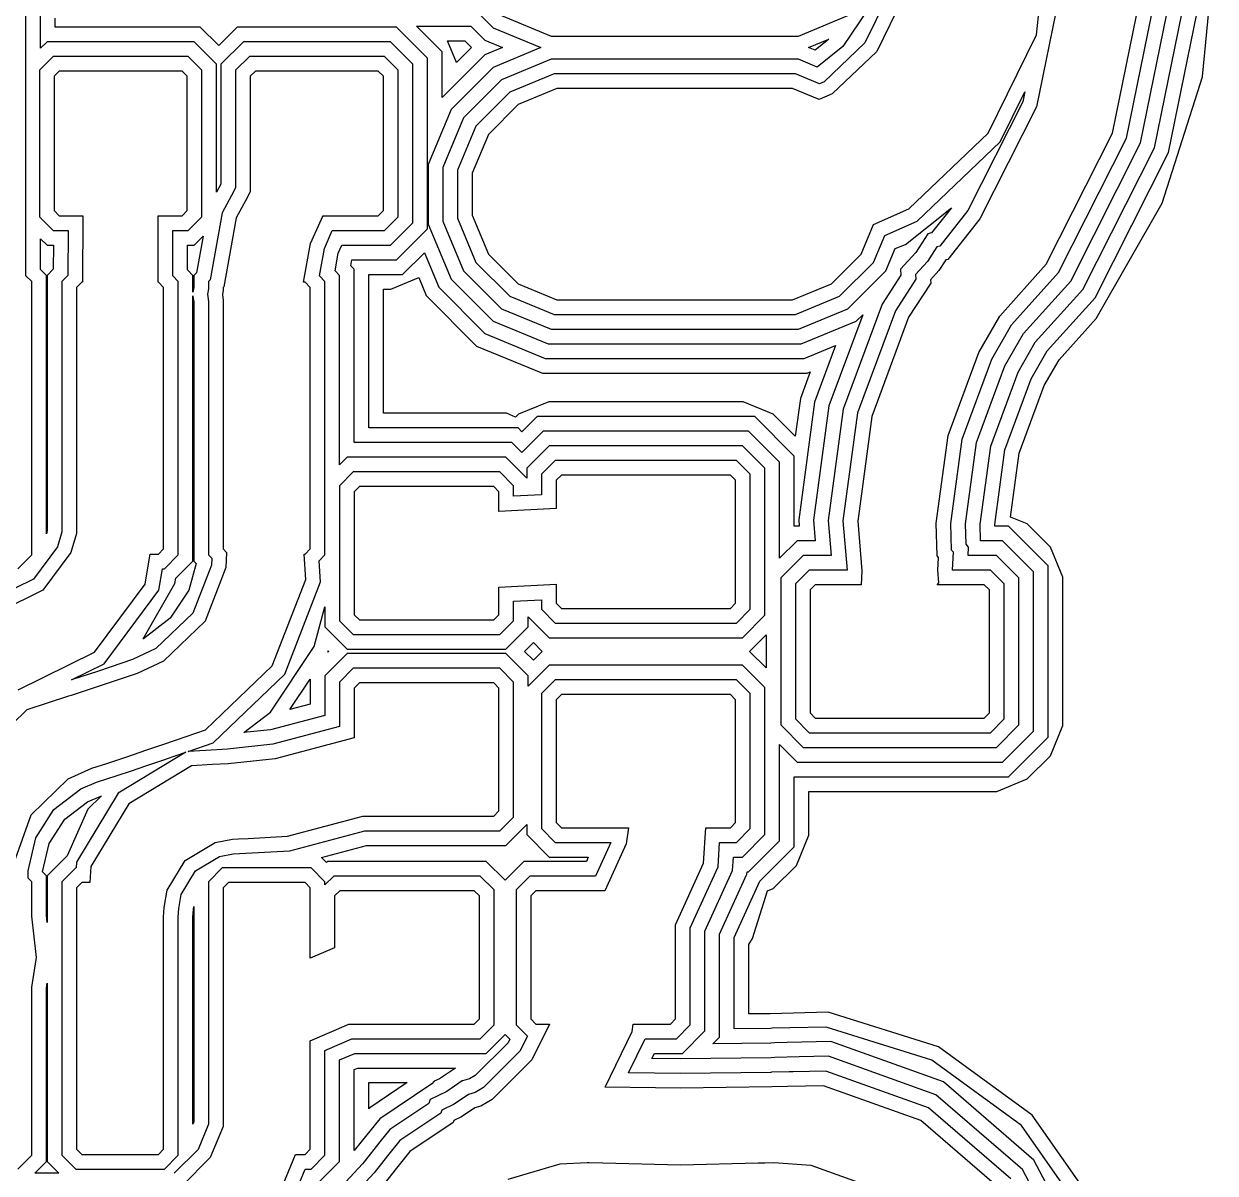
# Model space of a CAD drawing. Header units: millimetres. Extents: x 0 to 23.1, y 0 to 24.2.
# Drawn here: x 12.81 to 23.13, y 9.08 to 19.04 of the extents above; entities that cross this region are included whole.
import ezdxf

# ---------------------------------------------------------------- set-up
doc = ezdxf.new("R2010")
doc.units = ezdxf.units.MM

msp = doc.modelspace()

# ---------------------------------------------------------------- linework, layer by layer
at = {"color": 45}
for p, q in [((21.5832, 18.9404), (21.684, 19.8839)), ((23.0223, 18.5784), (23.1319, 19.7243)), ((20.312, 19.3084), (20.097, 18.8712)), ((21.8022, 19.3827), (21.5843, 18.3176)), ((22.2426, 18.0886), (22.4976, 19.3349)), ((22.3636, 18.0465), (22.6254, 19.3261)), ((22.4847, 18.0044), (22.7533, 19.3173)), ((22.6057, 17.9623), (22.8811, 19.3085)), ((20.434, 19.2731), (20.1994, 18.7961)), ((22.7267, 17.9202), (23.0089, 19.2997)), ((12.8293, 16.8546), (12.8293, 19.1903)), ((12.9563, 18.8248), (12.9563, 19.1377)), ((16.7365, 19.1416), (16.8773, 19.0008)), ((16.9492, 19.1084), (17.3791, 18.9304)), ((19.5208, 18.9304), (19.9507, 19.1084)), ((20.1218, 19.1614), (19.9064, 18.8387)), ((13.0833, 19.0083), (13.0833, 19.0851)), ((14.3398, 19.0083), (13.0833, 19.0083)), ((14.5, 18.8481), (14.3398, 19.0083)), ((14.6601, 19.0083), (14.5, 18.8481)), ((16.0398, 19.0083), (14.6601, 19.0083)), ((16.3083, 18.7398), (16.0398, 19.0083)), ((16.4353, 18.7924), (16.213, 19.0146)), ((16.213, 19.0146), (16.684, 19.0146)), ((16.684, 19.0146), (16.8054, 18.8931)), ((16.8773, 19.0008), (17.2898, 18.83)), ((16.5589, 18.6999), (16.4811, 18.8876)), ((16.4811, 18.8876), (16.6313, 18.8876)), ((16.6313, 18.8876), (16.6889, 18.83)), ((16.8054, 18.8931), (16.958, 18.83)), ((17.3791, 18.9304), (19.5208, 18.9304)), ((19.6101, 18.83), (19.7852, 18.9025)), ((19.7852, 18.9025), (19.6658, 18.8069)), ((21.1644, 18.0889), (21.5832, 18.9403)), ((21.5832, 18.9403), (21.5832, 18.9404)), ((13.0127, 18.8813), (12.9563, 18.8248)), ((14.2872, 18.8813), (13.0127, 18.8813)), ((14.4813, 18.6872), (14.2872, 18.8813)), ((14.7127, 18.8813), (14.5186, 18.6872)), ((15.9872, 18.8813), (14.7127, 18.8813)), ((16.1813, 18.6872), (15.9872, 18.8813)), ((16.4353, 18.3966), (16.4353, 18.7924)), ((16.6889, 18.83), (16.5589, 18.6999)), ((16.958, 18.83), (16.8054, 18.7668)), ((17.2898, 18.83), (16.8773, 18.6591)), ((19.6658, 18.8069), (19.6101, 18.83)), ((19.9064, 18.8387), (19.685, 18.6615)), ((20.097, 18.8712), (19.7448, 18.5345)), ((20.1994, 18.7961), (19.8152, 18.4288)), ((13.0653, 18.7543), (12.9456, 18.6346)), ((14.2346, 18.7543), (13.0653, 18.7543)), ((14.3543, 18.6346), (14.2346, 18.7543)), ((14.4813, 17.5766), (14.4813, 18.6872)), ((14.5186, 18.6872), (14.5186, 17.6462)), ((14.7653, 18.7543), (14.6456, 18.6346)), ((15.9346, 18.7543), (14.7653, 18.7543)), ((16.0543, 18.6346), (15.9346, 18.7543)), ((16.1813, 17.3127), (16.1813, 18.6872)), ((16.3083, 17.2601), (16.3083, 18.7398)), ((16.8054, 18.7668), (16.4353, 18.3966)), ((17.3791, 18.7295), (16.9492, 18.5515)), ((19.5208, 18.7295), (17.3791, 18.7295)), ((19.685, 18.6615), (19.5208, 18.7295)), ((12.9456, 18.6346), (12.9456, 17.3653)), ((13.1179, 18.6273), (13.0726, 18.582)), ((13.0726, 18.582), (13.0726, 17.4179)), ((14.182, 18.6273), (13.1179, 18.6273)), ((14.2273, 18.582), (14.182, 18.6273)), ((14.2273, 17.4179), (14.2273, 18.582)), ((14.3543, 17.3653), (14.3543, 18.6346)), ((14.6456, 18.6346), (14.6456, 17.6142)), ((14.8179, 18.6273), (14.7726, 18.582)), ((14.7726, 18.582), (14.7726, 17.5823)), ((15.882, 18.6273), (14.8179, 18.6273)), ((15.9273, 18.582), (15.882, 18.6273)), ((15.9273, 17.4179), (15.9273, 18.582)), ((16.0543, 17.3653), (16.0543, 18.6346)), ((16.8773, 18.6591), (16.5126, 18.2944)), ((17.4043, 18.6025), (17.0212, 18.4438)), ((19.4956, 18.6025), (17.4043, 18.6025)), ((19.7034, 18.5164), (19.4956, 18.6025)), ((22.6731, 17.4814), (23.0223, 18.5783)), ((23.0223, 18.5783), (23.0223, 18.5784)), ((16.9492, 18.5515), (16.6202, 18.2225)), ((17.4296, 18.4755), (17.0931, 18.3361)), ((19.4703, 18.4755), (17.4296, 18.4755)), ((19.7022, 18.3794), (19.4703, 18.4755)), ((19.7448, 18.5345), (19.7034, 18.5164)), ((17.0212, 18.4438), (16.7279, 18.1505)), ((19.8152, 18.4288), (19.7022, 18.3794)), ((21.2684, 18.0127), (21.4826, 18.4482)), ((21.4826, 18.4482), (21.4644, 18.3593)), ((16.5126, 18.2944), (16.3152, 17.8179)), ((17.0931, 18.3361), (16.8356, 18.0786)), ((21.4644, 18.3593), (20.9893, 17.4189)), ((21.5843, 18.3176), (21.094, 17.3472)), ((16.6202, 18.2225), (16.4422, 17.7926)), ((16.7279, 18.1505), (16.5692, 17.7674)), ((16.8356, 18.0786), (16.6962, 17.7421)), ((20.4785, 17.4331), (21.1644, 18.0888)), ((21.1644, 18.0888), (21.1644, 18.0889)), ((21.669, 16.9532), (22.2426, 18.0885)), ((22.2426, 18.0885), (22.2426, 18.0886)), ((20.5499, 17.3258), (21.2684, 18.0126)), ((21.2684, 18.0126), (21.2684, 18.0127)), ((21.7747, 16.8808), (22.3636, 18.0464)), ((21.8804, 16.8083), (22.4847, 18.0043)), ((21.9861, 16.7359), (22.6057, 17.9622)), ((22.3636, 18.0464), (22.3636, 18.0465)), ((22.4847, 18.0043), (22.4847, 18.0044)), ((22.6057, 17.9622), (22.6057, 17.9623)), ((22.0917, 16.6635), (22.7267, 17.9201)), ((22.7267, 17.9201), (22.7267, 17.9202)), ((16.3152, 17.8179), (16.3152, 17.302)), ((16.4422, 17.7926), (16.4422, 17.3273)), ((16.5692, 17.7674), (16.5692, 17.3525)), ((16.6962, 17.7421), (16.6962, 17.3778)), ((14.5186, 17.6462), (14.4813, 17.5766)), ((14.6107, 17.5489), (14.5303, 17.3993)), ((14.6456, 17.6142), (14.6106, 17.5491)), ((14.6106, 17.5491), (14.6107, 17.5489)), ((14.7726, 17.5823), (14.7474, 17.5354)), ((14.7475, 17.5353), (14.6517, 17.3569)), ((14.7474, 17.5354), (14.7475, 17.5353)), ((20.4496, 17.1248), (20.8469, 17.4429)), ((20.8469, 17.4429), (20.6754, 17.2252)), ((22.1001, 16.483), (22.6731, 17.4813)), ((22.6731, 17.4813), (22.6731, 17.4814)), ((12.9456, 17.3653), (13.0653, 17.2456)), ((13.0726, 17.4179), (13.1179, 17.3726)), ((13.1179, 17.3726), (13.3213, 17.3726)), ((13.3213, 17.3726), (13.3201, 16.7973)), ((13.9748, 16.7973), (13.976, 17.3726)), ((13.976, 17.3726), (14.182, 17.3726)), ((14.182, 17.3726), (14.2273, 17.4179)), ((14.2346, 17.2456), (14.3543, 17.3653)), ((14.5303, 17.3992), (14.4248, 16.8187)), ((14.5303, 17.3993), (14.5303, 17.3992)), ((14.6517, 17.3568), (14.5427, 16.7571)), ((14.6517, 17.3569), (14.6517, 17.3568)), ((15.2947, 17.1322), (15.3883, 17.3451)), ((15.3883, 17.3451), (15.3884, 17.3451)), ((15.3884, 17.3451), (15.3958, 17.359)), ((15.3958, 17.359), (15.4031, 17.3726)), ((15.4031, 17.3726), (15.882, 17.3726)), ((15.882, 17.3726), (15.9273, 17.4179)), ((15.9346, 17.2456), (16.0543, 17.3653)), ((16.5692, 17.3525), (16.7279, 16.9694)), ((16.6962, 17.3778), (16.8356, 17.0413)), ((20.1708, 17.2986), (20.4784, 17.4331)), ((20.4784, 17.4331), (20.4785, 17.4331)), ((20.9893, 17.4189), (20.7463, 17.1104)), ((21.094, 17.3472), (20.8172, 16.9957)), ((13.0653, 17.2456), (13.194, 17.2456)), ((13.194, 17.2456), (13.1932, 16.8571)), ((14.1019, 16.852), (14.1027, 17.2456)), ((14.1027, 17.2456), (14.2346, 17.2456)), ((15.4146, 17.0903), (15.4829, 17.2456)), ((15.4829, 17.2456), (15.9346, 17.2456)), ((15.9872, 17.1186), (16.1813, 17.3127)), ((16.0398, 16.9916), (16.3083, 17.2601)), ((16.3152, 17.302), (16.5126, 16.8255)), ((16.4422, 17.3273), (16.6202, 16.8974)), ((20.0643, 17.0413), (20.1708, 17.2986)), ((20.2687, 17.2029), (20.5498, 17.3258)), ((20.5498, 17.3258), (20.5499, 17.3258)), ((12.9563, 16.9072), (12.9563, 17.1751)), ((12.9563, 17.1751), (13.0127, 17.1186)), ((14.2872, 17.1186), (14.3642, 17.1957)), ((14.3642, 17.1957), (14.307, 16.8805)), ((20.172, 16.9694), (20.2687, 17.2029)), ((20.6433, 17.2184), (20.5372, 17.0548)), ((20.6754, 17.2252), (20.6433, 17.2184)), ((13.0127, 17.1186), (13.0668, 17.1186)), ((13.0668, 17.1186), (13.0663, 16.9099)), ((14.229, 16.9044), (14.2294, 17.1186)), ((14.2294, 17.1186), (14.2872, 17.1186)), ((15.2338, 16.7973), (15.2947, 17.1322)), ((15.3713, 16.8525), (15.4146, 17.0903)), ((15.5068, 16.8966), (15.5345, 17.0484)), ((15.5345, 17.0484), (15.5654, 17.1186)), ((15.5654, 17.1186), (15.9872, 17.1186)), ((16.0924, 16.8646), (16.2809, 17.0531)), ((16.2809, 17.0531), (16.4049, 16.7536)), ((16.8356, 17.0413), (17.0931, 16.7838)), ((19.8068, 16.7838), (20.0643, 17.0413)), ((20.2797, 16.8974), (20.3593, 17.0899)), ((20.3593, 17.0899), (20.4496, 17.1247)), ((20.5372, 17.0548), (20.407, 16.9105)), ((20.4496, 17.1247), (20.4496, 17.1248)), ((20.7212, 17.1051), (20.6385, 16.9776)), ((20.7463, 17.1104), (20.7212, 17.1051)), ((15.6424, 16.9406), (15.6517, 16.9916)), ((15.6733, 16.9098), (15.6424, 16.9406)), ((15.6517, 16.9916), (16.0398, 16.9916)), ((16.7279, 16.9694), (17.0212, 16.6761)), ((19.8787, 16.6761), (20.172, 16.9694)), ((20.6385, 16.9776), (20.5365, 16.8645)), ((20.7991, 16.9919), (20.7393, 16.8997)), ((20.8172, 16.9957), (20.7991, 16.9919)), ((21.2649, 16.505), (21.669, 16.9531)), ((21.669, 16.9531), (21.669, 16.9532)), ((12.8793, 16.8046), (12.8293, 16.8546)), ((13.0063, 16.8572), (12.9563, 16.9072)), ((13.0063, 14.6182), (13.0063, 16.8572)), ((13.0663, 16.9099), (13.0136, 16.8572)), ((13.0136, 16.8572), (13.0136, 14.6465)), ((13.1932, 16.8571), (13.1406, 16.8046)), ((14.1493, 16.8046), (14.1019, 16.852)), ((14.2763, 16.8572), (14.229, 16.9044)), ((14.2763, 16.7116), (14.2763, 16.8572)), ((14.307, 16.8805), (14.2836, 16.8572)), ((14.2836, 16.8572), (14.2836, 16.7521)), ((15.4193, 16.8046), (15.3713, 16.8525)), ((15.5463, 16.8572), (15.5068, 16.8966)), ((15.5463, 15.2148), (15.5463, 16.8572)), ((15.6733, 15.4083), (15.6733, 16.9098)), ((15.8003, 15.5353), (15.8003, 16.8646)), ((15.8003, 16.8646), (16.0924, 16.8646)), ((15.9917, 16.7376), (16.2327, 16.8374)), ((16.2327, 16.8374), (16.2972, 16.6816)), ((16.5126, 16.8255), (16.8773, 16.4608)), ((16.6202, 16.8974), (16.9492, 16.5684)), ((19.9507, 16.5684), (20.2797, 16.8974)), ((20.4097, 16.8582), (20.2479, 16.6087)), ((20.5386, 16.8236), (20.362, 16.5514)), ((20.407, 16.9105), (20.4097, 16.8582)), ((20.5365, 16.8645), (20.5386, 16.8236)), ((20.7393, 16.8997), (20.666, 16.8185)), ((21.3675, 16.4291), (21.7747, 16.8807)), ((21.7747, 16.8807), (21.7747, 16.8808)), ((12.8793, 14.4353), (12.8793, 16.8046)), ((13.1406, 16.8046), (13.1406, 14.6368)), ((13.3129, 16.7973), (13.2676, 16.752)), ((13.2676, 16.752), (13.2676, 14.6218)), ((13.3201, 16.7973), (13.3129, 16.7973)), ((13.977, 16.7973), (13.9748, 16.7973)), ((14.0223, 16.752), (13.977, 16.7973)), ((14.0223, 14.4879), (14.0223, 16.752)), ((14.1493, 14.4353), (14.1493, 16.8046)), ((14.2836, 16.7521), (14.2763, 16.7116)), ((14.4106, 16.7408), (14.4022, 16.6947)), ((14.4248, 16.8187), (14.4106, 16.8046)), ((14.4106, 16.8046), (14.4106, 16.7408)), ((14.5376, 16.729), (14.5308, 16.6917)), ((14.5427, 16.7571), (14.5376, 16.752)), ((14.5376, 16.752), (14.5376, 16.729)), ((15.247, 16.7973), (15.2338, 16.7973)), ((15.2923, 16.752), (15.247, 16.7973)), ((15.2923, 14.4879), (15.2923, 16.752)), ((15.4193, 14.4353), (15.4193, 16.8046)), ((15.9273, 15.6623), (15.9273, 16.7376)), ((15.9273, 16.7376), (15.9917, 16.7376)), ((16.4049, 16.7536), (16.8054, 16.3531)), ((17.0931, 16.7838), (17.4296, 16.6444)), ((19.4703, 16.6444), (19.8068, 16.7838)), ((20.6676, 16.789), (20.4762, 16.494)), ((20.666, 16.8185), (20.6676, 16.789)), ((21.4707, 16.3539), (21.8804, 16.8082)), ((21.5733, 16.2781), (21.9861, 16.7358)), ((21.8804, 16.8082), (21.8804, 16.8083)), ((21.9861, 16.7358), (21.9861, 16.7359)), ((14.2763, 14.3827), (14.2763, 16.6787)), ((14.2763, 16.6787), (14.2836, 16.6237)), ((14.2836, 16.6237), (14.2836, 14.3827)), ((14.4022, 16.6947), (14.4022, 16.6946)), ((14.4022, 16.6946), (14.4106, 16.6319)), ((14.4106, 16.6319), (14.4106, 14.4353)), ((14.5308, 16.6917), (14.5308, 16.6916)), ((14.5308, 16.6916), (14.5376, 16.6408)), ((14.5376, 16.6408), (14.5376, 14.4879)), ((16.2972, 16.6816), (16.7334, 16.2454)), ((17.0212, 16.6761), (17.4043, 16.5174)), ((17.4296, 16.6444), (19.4703, 16.6444)), ((19.4956, 16.5174), (19.8787, 16.6761)), ((21.6764, 16.2028), (22.0917, 16.6634)), ((22.0917, 16.6634), (22.0917, 16.6635)), ((16.9492, 16.5684), (17.3791, 16.3904)), ((17.4043, 16.5174), (19.4956, 16.5174)), ((19.5208, 16.3904), (19.9507, 16.5684)), ((20.0782, 16.5165), (19.786, 15.7285)), ((20.2479, 16.6086), (19.9099, 15.6975)), ((20.0226, 16.4608), (20.0782, 16.5165)), ((20.362, 16.5513), (20.0338, 15.6665)), ((20.2479, 16.6087), (20.2479, 16.6086)), ((20.362, 16.5514), (20.362, 16.5513)), ((16.8773, 16.4608), (17.3538, 16.2634)), ((19.5461, 16.2634), (20.0226, 16.4608)), ((20.4762, 16.4939), (20.1578, 15.6355)), ((20.4762, 16.494), (20.4762, 16.4939)), ((21.0838, 16.1889), (21.2649, 16.505)), ((21.1973, 16.1319), (21.3675, 16.4291)), ((21.779, 16.1269), (22.1001, 16.4829)), ((22.1001, 16.4829), (22.1001, 16.483)), ((16.8054, 16.3531), (17.3285, 16.1364)), ((17.3791, 16.3904), (19.5208, 16.3904)), ((21.3108, 16.0749), (21.4707, 16.3539)), ((16.7334, 16.2454), (17.3033, 16.0094)), ((17.3538, 16.2634), (19.5461, 16.2634)), ((19.5714, 16.1364), (19.8437, 16.2492)), ((19.8437, 16.2492), (19.662, 15.7595)), ((21.4243, 16.018), (21.5733, 16.2781)), ((17.3285, 16.1364), (19.5714, 16.1364)), ((20.8174, 15.4706), (21.0838, 16.1889)), ((20.9406, 15.4397), (21.1973, 16.1319)), ((21.5378, 15.961), (21.6764, 16.2028)), ((21.6513, 15.904), (21.779, 16.1269)), ((17.3033, 16.0094), (19.5966, 16.0094)), ((19.6234, 16.0205), (19.538, 15.7905)), ((19.5966, 16.0094), (19.6234, 16.0205)), ((21.0638, 15.4089), (21.3108, 16.0749)), ((21.1871, 15.3781), (21.4243, 16.018)), ((21.3103, 15.3473), (21.5378, 15.961)), ((21.4335, 15.3165), (21.6513, 15.904)), ((17.3582, 15.7623), (17.0964, 15.6539)), ((19.0417, 15.7623), (17.3582, 15.7623)), ((19.3035, 15.6539), (19.0417, 15.7623)), ((19.538, 15.7904), (19.4937, 15.4636)), ((19.662, 15.7594), (19.5238, 14.7408)), ((19.538, 15.7905), (19.538, 15.7904)), ((19.786, 15.7284), (19.6516, 14.7376)), ((19.662, 15.7595), (19.662, 15.7594)), ((19.9099, 15.6974), (19.7793, 14.7345)), ((19.786, 15.7285), (19.786, 15.7284)), ((19.9099, 15.6975), (19.9099, 15.6974)), ((16.9917, 15.6623), (15.9273, 15.6623)), ((17.0717, 15.6291), (16.9917, 15.6623)), ((17.0964, 15.6539), (17.0717, 15.6291)), ((17.2575, 15.6353), (17.125, 15.5027)), ((19.1424, 15.6353), (17.2575, 15.6353)), ((19.4853, 15.2924), (19.1424, 15.6353)), ((19.4937, 15.4636), (19.3035, 15.6539)), ((20.0338, 15.6664), (19.907, 14.7313)), ((20.0338, 15.6665), (20.0338, 15.6664)), ((20.1578, 15.6354), (20.0348, 14.7282)), ((20.1578, 15.6355), (20.1578, 15.6354)), ((17.0924, 15.5353), (15.8003, 15.5353)), ((17.125, 15.5027), (17.0924, 15.5353)), ((17.3101, 15.5083), (17.125, 15.3231)), ((19.0898, 15.5083), (17.3101, 15.5083)), ((19.3583, 15.2398), (19.0898, 15.5083)), ((17.0398, 15.4083), (15.6733, 15.4083)), ((17.125, 15.3231), (17.0398, 15.4083)), ((17.3627, 15.3813), (17.1686, 15.1872)), ((19.0372, 15.3813), (17.3627, 15.3813)), ((19.2313, 15.1872), (19.0372, 15.3813)), ((20.7145, 14.7114), (20.8174, 15.4706)), ((20.8414, 14.7083), (20.9406, 15.4397)), ((20.9684, 14.7052), (21.0638, 15.4089)), ((15.6127, 15.2813), (15.5463, 15.2148)), ((16.9872, 15.2813), (15.6127, 15.2813)), ((17.1686, 15.0998), (16.9872, 15.2813)), ((19.4853, 14.6853), (19.4853, 15.2924)), ((21.0953, 14.7021), (21.1871, 15.3781)), ((21.2223, 14.6989), (21.3103, 15.3473)), ((21.3585, 14.7639), (21.4335, 15.3165)), ((17.1686, 15.1872), (17.1686, 15.0998)), ((17.4153, 15.2543), (17.2956, 15.1346)), ((18.9846, 15.2543), (17.4153, 15.2543)), ((19.1043, 15.1346), (18.9846, 15.2543)), ((19.2313, 13.9127), (19.2313, 15.1872)), ((19.3583, 14.4064), (19.3583, 15.2398)), ((15.6653, 15.1543), (15.5456, 15.0346)), ((16.9346, 15.1543), (15.6653, 15.1543)), ((17.0543, 15.0346), (16.9346, 15.1543)), ((17.2956, 15.1346), (17.2956, 14.9573)), ((17.4679, 15.1273), (17.4226, 15.082)), ((17.4226, 15.082), (17.4226, 14.8368)), ((18.932, 15.1273), (17.4679, 15.1273)), ((18.9773, 15.082), (18.932, 15.1273)), ((18.9773, 14.0179), (18.9773, 15.082)), ((19.1043, 13.9653), (19.1043, 15.1346)), ((15.5456, 15.0346), (15.5456, 13.8653)), ((15.7179, 15.0273), (15.6726, 14.982)), ((15.6726, 14.982), (15.6726, 13.9179)), ((16.882, 15.0273), (15.7179, 15.0273)), ((16.9273, 14.982), (16.882, 15.0273)), ((16.9273, 14.8107), (16.9273, 14.982)), ((17.0543, 14.9446), (17.0543, 15.0346)), ((17.2956, 14.9573), (17.0543, 14.9446)), ((17.4226, 14.8368), (16.9273, 14.8107)), ((21.5035, 14.7039), (21.3585, 14.7639)), ((19.5286, 14.6853), (19.4853, 14.6853)), ((19.5238, 14.7408), (19.5238, 14.7407)), ((19.5238, 14.7407), (19.5286, 14.6853)), ((19.6516, 14.7376), (19.6516, 14.7375)), ((19.6516, 14.7375), (19.667, 14.5583)), ((19.7793, 14.7345), (19.7793, 14.7344)), ((19.7793, 14.7344), (19.8053, 14.4313)), ((19.907, 14.7313), (19.907, 14.7312)), ((19.907, 14.7312), (19.9436, 14.3043)), ((20.0348, 14.7282), (20.0348, 14.7281)), ((20.0348, 14.7281), (20.0717, 14.297)), ((20.723, 14.4282), (20.7145, 14.7114)), ((20.8484, 14.478), (20.8414, 14.7083)), ((20.9738, 14.5277), (20.9684, 14.7052)), ((21.0996, 14.5583), (21.0953, 14.7021)), ((21.2227, 14.6853), (21.2223, 14.6989)), ((21.3424, 14.6853), (21.2227, 14.6853)), ((21.6853, 14.3424), (21.3424, 14.6853)), ((21.7039, 14.5035), (21.5035, 14.7039)), ((13.0136, 14.6465), (13.0063, 14.6182)), ((13.1406, 14.6368), (13.1025, 14.5068)), ((13.2676, 14.6218), (13.2193, 14.4569)), ((19.5101, 14.5583), (19.3583, 14.4064)), ((19.667, 14.5583), (19.5101, 14.5583)), ((21.2898, 14.5583), (21.0996, 14.5583)), ((21.5583, 14.2898), (21.2898, 14.5583)), ((13.1025, 14.5068), (12.8942, 14.2268)), ((13.2193, 14.4569), (12.9755, 14.1292)), ((13.977, 14.4426), (14.0223, 14.4879)), ((14.5376, 14.4879), (14.568, 14.4575)), ((14.568, 14.4575), (14.5623, 14.3278)), ((15.247, 14.4426), (15.2923, 14.4879)), ((20.8655, 14.4586), (20.8484, 14.478)), ((20.8555, 14.3054), (20.8655, 14.4586)), ((20.9956, 14.5029), (20.9738, 14.5277)), ((20.991, 14.4313), (20.9956, 14.5029)), ((21.8123, 14.2417), (21.7039, 14.5035)), ((12.7596, 14.3156), (12.8793, 14.4353)), ((13.8617, 14.183), (13.9002, 14.4119)), ((13.9002, 14.4119), (13.9003, 14.4119)), ((13.9003, 14.4119), (13.9054, 14.4426)), ((13.9054, 14.4426), (13.977, 14.4426)), ((14.0296, 14.3156), (14.1493, 14.4353)), ((14.1278, 14.2343), (14.2763, 14.3827)), ((14.3035, 14.3629), (14.2416, 14.1318)), ((14.4367, 14.3471), (14.2759, 13.9327)), ((14.2836, 14.3827), (14.3035, 14.3629)), ((14.4106, 14.4353), (14.4393, 14.4066)), ((14.4393, 14.4066), (14.4367, 14.3471)), ((15.2526, 14.2216), (15.2382, 14.4426)), ((15.2382, 14.4426), (15.247, 14.4426)), ((15.3691, 14.3852), (15.4193, 14.4353)), ((15.3811, 14.2018), (15.3691, 14.3852)), ((19.5627, 14.4313), (19.3686, 14.2372)), ((19.8053, 14.4313), (19.5627, 14.4313)), ((20.7353, 14.4143), (20.723, 14.4282)), ((20.7282, 14.3036), (20.7353, 14.4143)), ((21.2372, 14.4313), (20.991, 14.4313)), ((21.4313, 14.2372), (21.2372, 14.4313)), ((13.9819, 14.1318), (14.0128, 14.3156)), ((14.0128, 14.3156), (14.0296, 14.3156)), ((14.5623, 14.3278), (14.3815, 13.8622)), ((19.6153, 14.3043), (19.4956, 14.1846)), ((19.9436, 14.3043), (19.6153, 14.3043)), ((20.0717, 14.297), (20.064, 14.1773)), ((20.7377, 14.1928), (20.7282, 14.3036)), ((20.8556, 14.3043), (20.8555, 14.3054)), ((21.1846, 14.3043), (20.8556, 14.3043)), ((21.3043, 14.1846), (21.1846, 14.3043)), ((21.5583, 12.9101), (21.5583, 14.2898)), ((21.6853, 12.8575), (21.6853, 14.3424)), ((12.8942, 14.2268), (12.5813, 14.0724)), ((13.4226, 13.5929), (13.8617, 14.1829)), ((13.8438, 13.7076), (14.1202, 14.1888)), ((13.8617, 14.1829), (13.8617, 14.183)), ((14.1202, 14.1889), (14.1278, 14.2343)), ((14.1202, 14.1888), (14.1202, 14.1889)), ((14.9627, 13.4749), (15.2526, 14.2215)), ((15.0709, 13.4027), (15.3811, 14.2017)), ((15.2526, 14.2215), (15.2526, 14.2216)), ((15.3811, 14.2017), (15.3811, 14.2018)), ((16.9273, 14.1552), (17.4226, 14.1813)), ((16.9273, 13.9179), (16.9273, 14.1552)), ((17.4226, 14.1813), (17.4226, 14.0179)), ((19.3686, 14.2372), (19.3686, 12.9627)), ((19.4956, 14.1846), (19.4956, 13.0153)), ((19.6679, 14.1773), (19.6226, 14.132)), ((20.064, 14.1773), (19.6679, 14.1773)), ((20.7246, 14.1773), (20.7377, 14.1928)), ((21.132, 14.1773), (20.7246, 14.1773)), ((21.1773, 14.132), (21.132, 14.1773)), ((21.3043, 13.0153), (21.3043, 14.1846)), ((21.4313, 12.9627), (21.4313, 14.2372)), ((21.8123, 12.9582), (21.8123, 14.2417)), ((12.9755, 14.1292), (12.6093, 13.9486)), ((13.5063, 13.4925), (13.9819, 14.1317)), ((13.9819, 14.1317), (13.9819, 14.1318)), ((14.2416, 14.1318), (14.0789, 13.8878)), ((17.0543, 14.0347), (17.2956, 14.0474)), ((17.2956, 14.0474), (17.2956, 13.9653)), ((19.6226, 14.132), (19.6226, 13.0679)), ((21.1773, 13.0679), (21.1773, 14.132)), ((15.3263, 13.6413), (15.4186, 13.9864)), ((15.4186, 13.9864), (15.4186, 13.8127)), ((17.0543, 13.8653), (17.0543, 14.0347)), ((17.2956, 13.9653), (17.4153, 13.8456)), ((17.4226, 14.0179), (17.4679, 13.9726)), ((17.4679, 13.9726), (18.932, 13.9726)), ((18.932, 13.9726), (18.9773, 14.0179)), ((18.9846, 13.8456), (19.1043, 13.9653)), ((14.0789, 13.8878), (13.8465, 13.7088)), ((14.2759, 13.9327), (13.9552, 13.6248)), ((14.3815, 13.8622), (14.0213, 13.5163)), ((15.5456, 13.8653), (15.6653, 13.7456)), ((15.6726, 13.9179), (15.7179, 13.8726)), ((15.7179, 13.8726), (16.882, 13.8726)), ((16.882, 13.8726), (16.9273, 13.9179)), ((16.9346, 13.7456), (17.0543, 13.8653)), ((17.1813, 13.8127), (17.1813, 13.9001)), ((17.1813, 13.9001), (17.3627, 13.7186)), ((17.4153, 13.8456), (18.9846, 13.8456)), ((19.0372, 13.7186), (19.2313, 13.9127)), ((15.4186, 13.8127), (15.6127, 13.6186)), ((15.6653, 13.7456), (16.9346, 13.7456)), ((16.9872, 13.6186), (17.1813, 13.8127)), ((19.0981, 13.5999), (19.2416, 13.7435)), ((19.2416, 13.7435), (19.2416, 13.4564)), ((13.9552, 13.6248), (13.7529, 13.5298)), ((13.8465, 13.7088), (13.8438, 13.7076)), ((14.949, 13.0752), (15.3263, 13.6412)), ((15.3263, 13.6412), (15.3263, 13.6413)), ((17.1481, 13.5999), (17.225, 13.6768)), ((17.225, 13.6768), (17.3018, 13.5999)), ((17.3627, 13.7186), (19.0372, 13.7186)), ((12.7629, 13.2674), (13.4225, 13.5928)), ((13.4225, 13.5928), (13.4226, 13.5928)), ((13.4226, 13.5928), (13.4226, 13.5929)), ((13.7528, 13.5298), (13.4566, 13.4298)), ((13.7529, 13.5298), (13.7528, 13.5298)), ((15.6127, 13.5813), (15.4186, 13.3872)), ((15.4449, 13.593), (15.4478, 13.604)), ((15.4518, 13.5999), (15.4449, 13.593)), ((15.4478, 13.604), (15.4518, 13.5999)), ((15.6127, 13.6186), (16.9872, 13.6186)), ((16.9872, 13.5813), (15.6127, 13.5813)), ((17.1813, 13.3872), (16.9872, 13.5813)), ((17.225, 13.5231), (17.1481, 13.5999)), ((17.3018, 13.5999), (17.225, 13.5231)), ((19.2416, 13.4564), (19.0981, 13.5999)), ((13.2241, 13.3533), (13.5062, 13.4924)), ((13.4566, 13.4298), (13.2241, 13.3533)), ((13.5062, 13.4924), (13.5063, 13.4924)), ((13.5063, 13.4924), (13.5063, 13.4925)), ((14.0213, 13.5163), (13.7939, 13.4097)), ((14.3849, 12.92), (14.9627, 13.4748)), ((14.9627, 13.4748), (14.9627, 13.4749)), ((15.6653, 13.4543), (15.5456, 13.3346)), ((16.9346, 13.4543), (15.6653, 13.4543)), ((17.0543, 13.3346), (16.9346, 13.4543)), ((17.3627, 13.4813), (17.1813, 13.2998)), ((19.0372, 13.4813), (17.3627, 13.4813)), ((19.2313, 13.2872), (19.0372, 13.4813)), ((13.7744, 13.403), (13.4968, 13.3093)), ((13.7939, 13.4097), (13.7744, 13.403)), ((14.4526, 12.8089), (15.0709, 13.4026)), ((15.0709, 13.4026), (15.0709, 13.4027)), ((15.1154, 13.096), (15.2916, 13.3603)), ((15.2916, 13.3603), (15.2916, 13.1426)), ((15.4186, 13.3872), (15.4186, 13.0456)), ((15.5456, 13.3346), (15.5456, 12.9484)), ((15.7179, 13.3273), (15.6726, 13.282)), ((16.882, 13.3273), (15.7179, 13.3273)), ((16.9273, 13.282), (16.882, 13.3273)), ((17.0543, 12.1653), (17.0543, 13.3346)), ((17.1813, 13.2998), (17.1813, 13.3872)), ((17.4153, 13.3543), (17.2956, 13.2346)), ((18.9846, 13.3543), (17.4153, 13.3543)), ((19.1043, 13.2346), (18.9846, 13.3543)), ((13.1989, 13.2114), (12.8358, 13.0935)), ((13.2213, 13.2186), (13.1989, 13.2114)), ((13.4968, 13.3093), (13.2213, 13.2186)), ((15.6726, 13.282), (15.6726, 12.8514)), ((16.9273, 12.2179), (16.9273, 13.282)), ((17.2956, 13.2346), (17.2956, 12.0653)), ((17.4679, 13.2273), (17.4226, 13.182)), ((18.932, 13.2273), (17.4679, 13.2273)), ((18.9773, 13.182), (18.932, 13.2273)), ((19.1043, 12.0653), (19.1043, 13.2346)), ((19.2313, 12.0127), (19.2313, 13.2872)), ((15.2916, 13.1426), (15.1154, 13.096)), ((17.4226, 13.182), (17.4226, 12.1179)), ((18.9773, 12.1179), (18.9773, 13.182)), ((12.8357, 13.0935), (12.2878, 12.5613)), ((12.8358, 13.0935), (12.8357, 13.0935)), ((14.7168, 12.8963), (14.9489, 13.0751)), ((15.4186, 13.0456), (14.9487, 12.9212)), ((14.9489, 13.0751), (14.949, 13.0751)), ((14.949, 13.0751), (14.949, 13.0752)), ((19.4956, 13.0153), (19.6153, 12.8956)), ((19.6226, 13.0679), (19.6679, 13.0226)), ((19.6679, 13.0226), (21.132, 13.0226)), ((21.132, 13.0226), (21.1773, 13.0679)), ((21.1846, 12.8956), (21.3043, 13.0153)), ((14.1342, 12.8342), (14.3848, 12.92)), ((14.3848, 12.92), (14.3849, 12.92)), ((14.9487, 12.9212), (14.7168, 12.8963)), ((15.5456, 12.9484), (14.9686, 12.7958)), ((19.3686, 12.9627), (19.5627, 12.7686)), ((21.2372, 12.7686), (21.4313, 12.9627)), ((21.2898, 12.6416), (21.5583, 12.9101)), ((21.7039, 12.6964), (21.8123, 12.9582)), ((14.0059, 12.7902), (14.1342, 12.8341)), ((14.1342, 12.8341), (14.1342, 12.8342)), ((14.2347, 12.7344), (14.4525, 12.8089)), ((14.4525, 12.8089), (14.4526, 12.8089)), ((15.6726, 12.8514), (14.9886, 12.6704)), ((19.6153, 12.8956), (21.1846, 12.8956)), ((21.3424, 12.5146), (21.6853, 12.8575)), ((14.2153, 12.7277), (13.6269, 12.3731)), ((13.7042, 12.687), (13.8776, 12.7463)), ((13.8776, 12.7463), (13.9634, 12.7757)), ((13.9634, 12.7757), (14.0059, 12.7902)), ((14.047, 12.6701), (14.2153, 12.7277)), ((14.3866, 12.743), (14.2347, 12.7344)), ((14.5744, 12.7536), (14.3866, 12.743)), ((14.9686, 12.7958), (14.5744, 12.7536)), ((19.3583, 11.9601), (19.3583, 12.7935)), ((19.3583, 12.7935), (19.5101, 12.6416)), ((19.5627, 12.7686), (21.2372, 12.7686)), ((21.5035, 12.496), (21.7039, 12.6964)), ((13.401, 12.5886), (13.53, 12.6304)), ((13.53, 12.6305), (13.7042, 12.687)), ((13.53, 12.6304), (13.53, 12.6305)), ((14.264, 12.6089), (13.7193, 12.2807)), ((13.7443, 12.5666), (13.8689, 12.6092)), ((13.8689, 12.6092), (13.869, 12.6091)), ((13.869, 12.6091), (14.0399, 12.6677)), ((14.0399, 12.6677), (14.047, 12.6701)), ((14.2641, 12.6089), (14.264, 12.6089)), ((14.4462, 12.6191), (14.2641, 12.6089)), ((14.5816, 12.6268), (14.4462, 12.6192)), ((14.4462, 12.6192), (14.4462, 12.6191)), ((14.9886, 12.6704), (14.5816, 12.6268)), ((19.5101, 12.6416), (21.2898, 12.6416)), ((12.8754, 12.1836), (13.1962, 12.4952)), ((13.1962, 12.4952), (13.401, 12.5886)), ((13.4402, 12.4678), (13.6192, 12.5259)), ((13.6192, 12.526), (13.7443, 12.5666)), ((13.6192, 12.5259), (13.6192, 12.526)), ((19.4853, 11.9075), (19.4853, 12.5146)), ((19.4853, 12.5146), (21.3424, 12.5146)), ((21.2417, 12.3876), (21.5035, 12.496)), ((13.0722, 12.2315), (13.3046, 12.4106)), ((13.3046, 12.4106), (13.4402, 12.4678)), ((19.6123, 12.0082), (19.6123, 12.3876)), ((19.6123, 12.3876), (21.2417, 12.3876)), ((13.1657, 12.1457), (13.3638, 12.2982)), ((13.6268, 12.373), (13.266, 11.7744)), ((13.3638, 12.2982), (13.4791, 12.3469)), ((13.4824, 12.348), (13.3668, 12.2325)), ((13.4791, 12.3469), (13.4793, 12.347)), ((13.4793, 12.347), (13.4824, 12.348)), ((13.6269, 12.3731), (13.6268, 12.3731)), ((13.6268, 12.3731), (13.6268, 12.373)), ((12.7251, 11.7623), (12.8754, 12.1836)), ((12.9135, 11.9847), (13.0722, 12.2315)), ((13.3668, 12.2324), (13.1871, 11.8306)), ((13.3668, 12.2325), (13.3668, 12.2324)), ((13.7192, 12.2806), (13.391, 11.7359)), ((13.7193, 12.2807), (13.7192, 12.2807)), ((13.7192, 12.2807), (13.7192, 12.2806)), ((16.882, 12.1726), (16.9273, 12.2179)), ((13.0305, 11.9353), (13.1657, 12.1457)), ((15.0951, 11.9999), (15.7475, 12.1726)), ((15.7475, 12.1726), (16.882, 12.1726)), ((16.9346, 12.0456), (17.0543, 12.1653)), ((16.9872, 11.9186), (17.1686, 12.1001)), ((17.1686, 12.1001), (17.1686, 12.0127)), ((17.4226, 12.1179), (17.4679, 12.0726)), ((18.932, 12.0726), (18.9773, 12.1179)), ((12.8471, 11.6989), (12.9135, 11.9847)), ((14.4685, 11.9462), (14.6182, 11.9731)), ((14.6182, 11.9731), (14.6183, 11.9731)), ((14.6183, 11.9731), (14.672, 11.9762)), ((14.672, 11.9762), (14.7537, 11.9807)), ((14.7537, 11.9807), (15.095, 11.9999)), ((15.095, 11.9999), (15.0951, 11.9999)), ((15.1151, 11.8738), (15.7639, 12.0456)), ((15.7639, 12.0456), (16.9346, 12.0456)), ((17.1686, 12.0127), (17.3627, 11.8186)), ((17.2956, 12.0653), (17.4153, 11.9456)), ((17.4679, 12.0726), (18.0499, 12.0726)), ((18.0499, 12.0726), (18.0281, 11.9334)), ((18.6996, 11.7646), (18.7196, 12.0726)), ((18.7196, 12.0726), (18.932, 12.0726)), ((18.9846, 11.9456), (19.1043, 12.0653)), ((19.0372, 11.8186), (19.2313, 12.0127)), ((19.5039, 11.7464), (19.6123, 12.0082)), ((12.9739, 11.6918), (13.0305, 11.9353)), ((14.2096, 11.7903), (14.4685, 11.9462)), ((14.6255, 11.8463), (15.115, 11.8738)), ((15.115, 11.8738), (15.1151, 11.8738)), ((15.3886, 11.8149), (15.7806, 11.9186)), ((15.7806, 11.9186), (16.9872, 11.9186)), ((17.4153, 11.9456), (17.8964, 11.9456)), ((17.8964, 11.9456), (17.7635, 11.6543)), ((18.0281, 11.9334), (17.843, 11.5273)), ((18.8248, 11.7331), (18.8386, 11.9456)), ((18.8386, 11.9456), (18.9846, 11.9456)), ((19.0898, 11.6916), (19.3583, 11.9601)), ((19.1872, 11.6094), (19.4853, 11.9075)), ((13.1871, 11.8306), (13.0136, 11.6572)), ((13.266, 11.7743), (13.2632, 11.7243)), ((13.266, 11.7744), (13.266, 11.7743)), ((14.0537, 11.5314), (14.2096, 11.7903)), ((14.2995, 11.7004), (14.5059, 11.8249)), ((14.5059, 11.8249), (14.6254, 11.8463)), ((14.6254, 11.8463), (14.6255, 11.8463)), ((15.4325, 11.771), (15.3886, 11.8149)), ((15.4427, 11.7813), (15.4325, 11.771)), ((16.8172, 11.7813), (15.4427, 11.7813)), ((16.9799, 11.6185), (16.8172, 11.7813)), ((17.1427, 11.7813), (16.9799, 11.6185)), ((17.6841, 11.7813), (17.1427, 11.7813)), ((17.3627, 11.8186), (17.7012, 11.8186)), ((17.7012, 11.8186), (17.6841, 11.7813)), ((18.9501, 11.7016), (18.9577, 11.8186)), ((18.9577, 11.8186), (19.0372, 11.8186)), ((12.8489, 11.6349), (12.8471, 11.6989)), ((12.9739, 11.6895), (12.9739, 11.6918)), ((13.0063, 11.6572), (12.9739, 11.6895)), ((13.2603, 11.7243), (13.1406, 11.6046)), ((13.2632, 11.7243), (13.2603, 11.7243)), ((13.391, 11.7358), (13.3832, 11.5973)), ((13.391, 11.7359), (13.391, 11.7358)), ((14.175, 11.494), (14.2995, 11.7004)), ((14.5303, 11.7243), (14.4106, 11.6046)), ((15.2996, 11.7243), (14.5303, 11.7243)), ((15.4193, 11.6046), (15.2996, 11.7243)), ((18.4573, 11.2331), (18.6996, 11.7645)), ((18.5843, 11.2057), (18.8248, 11.733)), ((18.6996, 11.7645), (18.6996, 11.7646)), ((18.7113, 11.1778), (18.9501, 11.7015)), ((18.8248, 11.733), (18.8248, 11.7331)), ((18.8383, 11.1502), (19.0753, 11.67)), ((18.9501, 11.7015), (18.9501, 11.7016)), ((19.0753, 11.6701), (19.0767, 11.6916)), ((19.0753, 11.67), (19.0753, 11.6701)), ((19.0767, 11.6916), (19.0898, 11.6916)), ((19.3035, 11.546), (19.5039, 11.7464)), ((12.8793, 11.6046), (12.8489, 11.6349)), ((12.8793, 11.3075), (12.8793, 11.6046)), ((13.0063, 11.315), (13.0063, 11.6572)), ((13.0136, 11.6572), (13.0136, 11.2509)), ((13.1406, 11.6046), (13.1406, 9.2353)), ((13.3129, 11.5973), (13.2676, 11.552)), ((13.3832, 11.5973), (13.3129, 11.5973)), ((14.4106, 11.6046), (14.4106, 9.5045)), ((14.5829, 11.5973), (14.5376, 11.552)), ((15.247, 11.5973), (14.5829, 11.5973)), ((15.2923, 11.552), (15.247, 11.5973)), ((15.4953, 11.6543), (15.4193, 11.5782)), ((15.4193, 11.5782), (15.4193, 11.6046)), ((16.7646, 11.6543), (15.4953, 11.6543)), ((16.8843, 11.5346), (16.7646, 11.6543)), ((17.1953, 11.6543), (17.0756, 11.5346)), ((17.7635, 11.6543), (17.1953, 11.6543)), ((18.9653, 11.1228), (19.1872, 11.6094)), ((13.2676, 11.552), (13.2676, 9.2879)), ((14.0268, 11.3817), (14.0537, 11.5314)), ((14.1536, 11.3745), (14.175, 11.494)), ((14.5376, 11.552), (14.5376, 9.4857)), ((15.2923, 10.9417), (15.2923, 11.552)), ((15.5479, 11.5273), (15.5026, 11.482)), ((15.5026, 11.482), (15.5026, 11.0334)), ((16.712, 11.5273), (15.5479, 11.5273)), ((16.7573, 11.482), (16.712, 11.5273)), ((16.7573, 10.4179), (16.7573, 11.482)), ((16.8843, 10.3653), (16.8843, 11.5346)), ((17.0756, 11.5346), (17.0756, 10.3653)), ((17.2479, 11.5273), (17.2026, 11.482)), ((17.2026, 11.482), (17.2026, 10.4179)), ((17.843, 11.5273), (17.2479, 11.5273)), ((19.1246, 11.1146), (19.2548, 11.5259)), ((19.2548, 11.5259), (19.3035, 11.546)), ((14.0223, 11.3016), (14.0268, 11.3817)), ((14.1493, 11.2984), (14.1536, 11.3745)), ((14.2763, 11.2944), (14.2804, 11.3674)), ((14.2804, 11.3674), (14.2836, 11.3893)), ((14.2836, 11.3893), (14.2836, 9.5235)), ((12.9205, 10.9477), (12.8793, 11.3075)), ((13.0136, 11.2509), (13.0063, 11.315)), ((14.0223, 9.2879), (14.0223, 11.3016)), ((14.1493, 9.2353), (14.1493, 11.2984)), ((14.2763, 9.5057), (14.2763, 11.2944)), ((18.4573, 10.4179), (18.4573, 11.2331)), ((18.5843, 10.3653), (18.5843, 11.2057)), ((18.7113, 10.3127), (18.7113, 11.1778)), ((18.8383, 10.2601), (18.8383, 11.1502)), ((18.9653, 10.3312), (18.9653, 11.1228)), ((19.0923, 11.0617), (19.1246, 11.1146)), ((19.0923, 10.4597), (19.0923, 11.0617)), ((12.8793, 10.6925), (12.9206, 10.9477)), ((12.9206, 10.9477), (12.9205, 10.9477)), ((15.5026, 11.0334), (15.2923, 10.9417)), ((12.8793, 9.2353), (12.8793, 10.6925)), ((13.0063, 10.6822), (13.0136, 10.7277)), ((13.0063, 9.1827), (13.0063, 10.6822)), ((13.0136, 10.7277), (13.0136, 9.1827)), ((19.2757, 10.4619), (19.0923, 10.4597)), ((19.2767, 10.462), (19.2757, 10.4619)), ((19.7783, 10.4741), (19.2767, 10.462)), ((19.7784, 10.4741), (19.7783, 10.4741)), ((20.7361, 10.1743), (19.7784, 10.4741)), ((15.2923, 10.2274), (15.6252, 10.3726)), ((15.6252, 10.3726), (16.712, 10.3726)), ((16.712, 10.3726), (16.7573, 10.4179)), ((16.7646, 10.2456), (16.8843, 10.3653)), ((17.0756, 10.3653), (17.1733, 10.2677)), ((17.2026, 10.4179), (17.2479, 10.3726)), ((17.3638, 10.3726), (17.2126, 10.0624)), ((17.2479, 10.3726), (17.3638, 10.3726)), ((18.0823, 10.3065), (18.0902, 10.3726)), ((18.0902, 10.3726), (18.412, 10.3726)), ((18.412, 10.3726), (18.4573, 10.4179)), ((18.4646, 10.2456), (18.5843, 10.3653)), ((19.2788, 10.3349), (18.9653, 10.3312)), ((19.2798, 10.335), (19.2788, 10.3349)), ((19.295, 10.3353), (19.2798, 10.335)), ((19.4459, 10.3391), (19.295, 10.3353)), ((19.4461, 10.339), (19.4459, 10.3391)), ((19.7604, 10.3466), (19.4461, 10.339)), ((19.7605, 10.3466), (19.7604, 10.3466)), ((20.6781, 10.0594), (19.7605, 10.3466)), ((15.2923, 9.2879), (15.2923, 10.2274)), ((15.4193, 10.1443), (15.6516, 10.2456)), ((15.6516, 10.2456), (16.7646, 10.2456)), ((16.8172, 10.1186), (16.9799, 10.2814)), ((16.9799, 10.2814), (17.0208, 10.2406)), ((17.0208, 10.2406), (17.0059, 10.21)), ((17.1733, 10.2677), (17.1092, 10.1362)), ((17.848, 9.8255), (18.0823, 10.3064)), ((18.0499, 9.95), (18.1939, 10.2456)), ((18.0823, 10.3064), (18.0823, 10.3065)), ((18.1939, 10.2456), (18.4646, 10.2456)), ((18.5172, 10.1186), (18.7113, 10.3127)), ((18.7801, 10.202), (18.8383, 10.2601)), ((19.8012, 10.2205), (19.4237, 10.2114)), ((19.8013, 10.2205), (19.8012, 10.2205)), ((20.7775, 9.8706), (19.8013, 10.2205)), ((15.4193, 9.2353), (15.4193, 10.1443)), ((15.5463, 10.0611), (15.6781, 10.1186)), ((15.6781, 10.1186), (16.8172, 10.1186)), ((17.0059, 10.21), (16.721, 9.9261)), ((17.1092, 10.1362), (16.7944, 9.8225)), ((18.2518, 10.0746), (18.2733, 10.1186)), ((18.2733, 10.1186), (18.5172, 10.1186)), ((19.282, 10.208), (18.7801, 10.202)), ((19.2829, 10.2081), (19.282, 10.208)), ((19.3156, 10.2088), (19.2829, 10.2081)), ((19.4237, 10.2115), (19.3156, 10.2088)), ((19.4237, 10.2114), (19.4237, 10.2115)), ((20.7362, 10.1743), (20.7361, 10.1743)), ((21.5466, 9.5825), (20.7362, 10.1743)), ((15.5463, 9.1827), (15.5463, 10.0611)), ((17.2126, 10.0624), (16.8679, 9.7189)), ((18.4999, 10.0716), (18.2518, 10.0746)), ((19.285, 10.081), (18.4999, 10.0716)), ((19.2859, 10.0811), (19.285, 10.081)), ((19.3162, 10.0818), (19.2859, 10.0811)), ((19.5267, 10.087), (19.3162, 10.0818)), ((19.7806, 10.0931), (19.5267, 10.0869)), ((19.5267, 10.0869), (19.5267, 10.087)), ((19.7807, 10.0931), (19.7806, 10.0931)), ((20.7124, 9.7591), (19.7807, 10.0931)), ((20.6782, 10.0594), (20.6781, 10.0594)), ((21.4547, 9.4923), (20.6782, 10.0594)), ((15.6733, 9.9779), (15.7047, 9.9916)), ((15.6733, 9.2756), (15.6733, 9.9779)), ((15.7047, 9.9916), (16.5496, 9.9916)), ((16.5496, 9.9916), (16.4107, 9.8986)), ((16.721, 9.9261), (16.6719, 9.897)), ((18.4999, 9.9446), (18.0499, 9.95)), ((19.2824, 9.954), (18.4999, 9.9446)), ((19.289, 9.9542), (19.2824, 9.954)), ((19.4424, 9.9578), (19.289, 9.9542)), ((19.4771, 9.9587), (19.4424, 9.9578)), ((19.76, 9.9655), (19.4771, 9.9587)), ((19.7601, 9.9655), (19.76, 9.9655)), ((20.6472, 9.6475), (19.7601, 9.9655)), ((15.8003, 9.8646), (16.132, 9.8646)), ((15.8003, 9.6383), (15.8003, 9.8646)), ((16.132, 9.8646), (15.8074, 9.6472)), ((16.3463, 9.8554), (15.8944, 9.5527)), ((16.3651, 9.8766), (16.3463, 9.8554)), ((16.4107, 9.8986), (16.3651, 9.8766)), ((16.6097, 9.879), (16.4742, 9.7882)), ((16.6098, 9.879), (16.6097, 9.879)), ((16.6719, 9.897), (16.6098, 9.879)), ((16.7944, 9.8225), (16.7206, 9.7789)), ((18.4999, 9.8176), (17.848, 9.8255)), ((19.292, 9.8272), (18.4999, 9.8176)), ((19.4276, 9.8305), (19.292, 9.8272)), ((19.7394, 9.838), (19.4276, 9.8304)), ((19.4276, 9.8304), (19.4276, 9.8305)), ((19.7395, 9.838), (19.7394, 9.838)), ((20.5821, 9.5359), (19.7395, 9.838)), ((20.7776, 9.8706), (20.7775, 9.8706)), ((21.5623, 9.1925), (20.7776, 9.8706)), ((16.3304, 9.7188), (16.3182, 9.6837)), ((16.4742, 9.7882), (16.3304, 9.7188)), ((16.6641, 9.7625), (16.5382, 9.6781)), ((16.6642, 9.7625), (16.6641, 9.7625)), ((16.7206, 9.7789), (16.6642, 9.7625)), ((16.8679, 9.7189), (16.7697, 9.6609)), ((20.7125, 9.7591), (20.7124, 9.7591)), ((21.4614, 9.1119), (20.7125, 9.7591)), ((15.8073, 9.6471), (15.8003, 9.6383)), ((15.8074, 9.6472), (15.8073, 9.6472)), ((15.8073, 9.6472), (15.8073, 9.6471)), ((16.3182, 9.6837), (15.9814, 9.4581)), ((16.424, 9.6016), (16.0685, 9.3635)), ((16.4329, 9.6273), (16.424, 9.6016)), ((16.5382, 9.6781), (16.4329, 9.6273)), ((16.7184, 9.646), (16.6014, 9.5676)), ((16.7185, 9.646), (16.7184, 9.646)), ((16.7697, 9.6609), (16.7185, 9.646)), ((20.6473, 9.6475), (20.6472, 9.6475)), ((21.3605, 9.0313), (20.6473, 9.6475)), ((14.2836, 9.5235), (14.2763, 9.5057)), ((14.4106, 9.5045), (14.3199, 9.2857)), ((15.8943, 9.5526), (15.7341, 9.3518)), ((15.8944, 9.5527), (15.8943, 9.5527)), ((15.8943, 9.5527), (15.8943, 9.5526)), ((16.5299, 9.5197), (16.1555, 9.2689)), ((16.5355, 9.5358), (16.5299, 9.5197)), ((16.6014, 9.5676), (16.5355, 9.5358)), ((20.5822, 9.5359), (20.5821, 9.5359)), ((21.2595, 8.9506), (20.5822, 9.5359)), ((21.5467, 9.5825), (21.5466, 9.5825)), ((21.5467, 9.5824), (21.5467, 9.5825)), ((22.1237, 8.7614), (21.5467, 9.5824)), ((14.5376, 9.4857), (14.4255, 9.2152)), ((15.9813, 9.458), (15.8957, 9.3507)), ((15.9814, 9.4581), (15.9813, 9.4581)), ((15.9813, 9.4581), (15.9813, 9.458)), ((21.4548, 9.4923), (21.4547, 9.4923)), ((21.4548, 9.4922), (21.4548, 9.4923)), ((22.0077, 8.7055), (21.4548, 9.4922)), ((15.734, 9.3518), (15.6733, 9.2756)), ((15.7341, 9.3518), (15.734, 9.3518)), ((15.8956, 9.3507), (15.7588, 9.1791)), ((15.8957, 9.3507), (15.8956, 9.3507)), ((16.0684, 9.3634), (15.9622, 9.2304)), ((16.0685, 9.3635), (16.0684, 9.3635)), ((16.0684, 9.3635), (16.0684, 9.3634)), ((12.7596, 9.1156), (12.8793, 9.2353)), ((13.1406, 9.2353), (13.2603, 9.1156)), ((13.2676, 9.2879), (13.3129, 9.2426)), ((13.3129, 9.2426), (13.977, 9.2426)), ((13.977, 9.2426), (14.0223, 9.2879)), ((14.0296, 9.1156), (14.1493, 9.2353)), ((14.3199, 9.2857), (14.1142, 9.08)), ((14.4255, 9.2152), (14.1847, 8.9744)), ((14.9948, 8.8349), (15.1637, 9.2426)), ((15.1637, 9.2426), (15.247, 9.2426)), ((15.247, 9.2426), (15.2923, 9.2879)), ((15.2996, 9.1156), (15.4193, 9.2353)), ((15.9621, 9.2304), (15.8447, 9.0832)), ((15.9622, 9.2304), (15.9621, 9.2304)), ((16.1554, 9.2688), (16.0287, 9.1101)), ((16.1555, 9.2689), (16.1554, 9.2689)), ((16.1554, 9.2689), (16.1554, 9.2688)), ((21.5623, 9.1924), (21.5623, 9.1925)), ((22.0502, 8.2773), (21.5623, 9.1924)), ((12.9048, 9.0813), (13.0063, 9.1827)), ((13.0136, 9.1827), (13.1151, 9.0813)), ((13.2603, 9.1156), (14.0296, 9.1156)), ((15.1024, 8.7629), (15.2485, 9.1156)), ((15.2485, 9.1156), (15.2996, 9.1156)), ((15.3522, 8.9886), (15.5463, 9.1827)), ((15.7455, 9.1624), (15.4534, 8.8479)), ((15.8447, 9.0832), (15.5398, 8.7548)), ((15.7588, 9.1791), (15.7455, 9.1625)), ((15.7455, 9.1625), (15.7455, 9.1624)), ((16.0286, 9.1101), (15.944, 9.004)), ((16.0287, 9.1101), (16.0286, 9.1101)), ((17.0063, 9.0292), (17.457, 9.1603)), ((17.457, 9.1603), (17.692, 9.1727)), ((17.692, 9.1727), (17.6921, 9.1727)), ((17.6921, 9.1727), (17.7087, 9.1723)), ((17.7087, 9.1723), (17.8276, 9.1694)), ((17.8276, 9.1694), (17.8276, 9.1695)), ((17.8276, 9.1695), (18.4999, 9.1532)), ((18.4999, 9.1532), (18.5, 9.1532)), ((18.5, 9.1532), (19.1723, 9.1695)), ((19.1723, 9.1694), (19.2294, 9.1708)), ((19.1723, 9.1695), (19.1723, 9.1694)), ((19.2294, 9.1708), (19.3078, 9.1727)), ((19.3078, 9.1727), (19.3081, 9.1727)), ((19.3081, 9.1727), (19.6287, 9.1509)), ((19.6287, 9.1509), (20.2312, 8.9348)), ((21.4614, 9.1118), (21.4614, 9.1119)), ((21.927, 8.2384), (21.4614, 9.1118)), ((13.1151, 9.0813), (12.9048, 9.0813))]:
    msp.add_line(p, q, dxfattribs=at)

doc.saveas('drawing.dxf')
